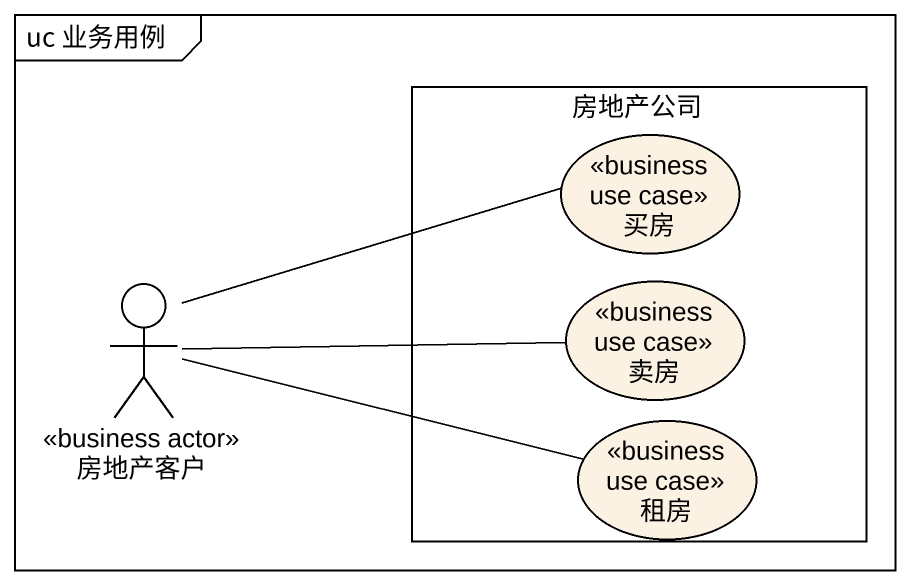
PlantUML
@startuml
mainframe uc 业务用例
rectangle 房地产公司 {
  usecase 买房 <<business use case>>
  usecase 卖房 <<business use case>>
  usecase 租房 <<business use case>>
}
actor 房地产客户 <<business actor>>
房地产客户 -right- 买房
房地产客户 -right- 卖房
房地产客户 -right- 租房
@enduml
